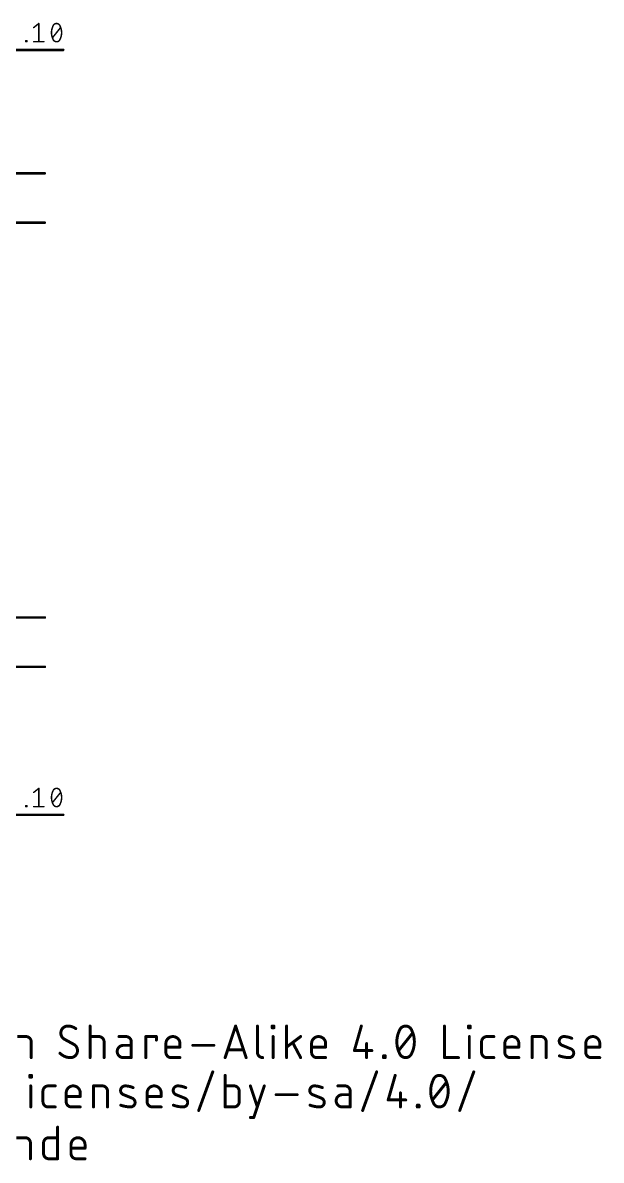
# Model space of a CAD drawing. Extents: x -28.1 to 58.5, y -25.8 to 33.8.
# Drawn here: x 28.8 to 58.5, y -25.4 to 33.2 of the extents above; entities that cross this region are included whole.
import ezdxf

# ---------------------------------------------------------------- set-up
doc = ezdxf.new("R2010")
doc.units = 0
doc.layers.add('47', color=253, linetype='CONTINUOUS')
doc.layers.add('51', color=253, linetype='CONTINUOUS')

msp = doc.modelspace()

# ---------------------------------------------------------------- linework, layer by layer
at = {"layer": '47'}
for points, const_width in [([(29.3183, 32.9031), (29.5793, 33.1119)], 0.0762), ([(29.5793, 33.1119), (29.5793, 32.1721)], 0.0762), ([(30.2849, 32.3809), (30.7026, 32.9031)], 0.0762), ([(28.9131, 32.1721), (28.9131, 32.2243)], 0.0762), ([(28.9131, 32.2243), (28.9653, 32.2243)], 0.0762), ([(28.9653, 32.1721), (28.9131, 32.1721)], 0.0762), ([(28.9653, 32.2243), (28.9653, 32.1721)], 0.0762), ([(29.3183, 32.1721), (29.8404, 32.1721)], 0.0762), ([(25.465, 31.75), (30.8384, 31.75)], 0.13), ([(22.86, 25.4), (29.89, 25.4)], 0.13), ([(22.86, 22.86), (29.89, 22.86)], 0.13), ([(22.86, 2.54), (29.89, 2.54)], 0.13), ([(22.86, 0), (29.89, 0)], 0.13), ([(29.3183, -6.4669), (29.5793, -6.2581)], 0.0762), ([(29.5793, -6.2581), (29.5793, -7.1979)], 0.0762), ([(30.2849, -6.9891), (30.7026, -6.4669)], 0.0762), ([(25.465, -7.62), (30.8384, -7.62)], 0.13), ([(28.9131, -7.1979), (28.9131, -7.1457)], 0.0762), ([(28.9131, -7.1457), (28.9653, -7.1457)], 0.0762), ([(28.9653, -7.1979), (28.9131, -7.1979)], 0.0762), ([(28.9653, -7.1457), (28.9653, -7.1979)], 0.0762), ([(29.3183, -7.1979), (29.8404, -7.1979)], 0.0762)]:
    msp.add_lwpolyline(points, dxfattribs=dict(at, const_width=const_width))
for points, const_width in [([(29.3064, 32.9179, 1), (29.3302, 32.8882)], 0.0381), ([(29.5984, 33.1119, 1), (29.5603, 33.1119)], 0.0381), ([(29.5912, 33.097, 1), (29.5674, 33.1268)], 0.0381), ([(30.311, 32.9814, 0.1139), (30.2327, 32.642)], 0.0762), ([(30.2929, 32.9876, 1), (30.329, 32.9752)], 0.0381), ([(30.4937, 33.1119, 0.3205), (30.311, 32.9814)], 0.0762), ([(30.3281, 32.973, 1), (30.2938, 32.9897)], 0.0381), ([(30.6764, 32.9814, 0.3205), (30.4937, 33.1119)], 0.0762), ([(30.4937, 33.1309, 1), (30.4937, 33.0929)], 0.0381), ([(30.4937, 33.0929, 1), (30.4937, 33.1309)], 0.0381), ([(30.7548, 32.642, 0.1139), (30.6764, 32.9814)], 0.0762), ([(30.6936, 32.9897, 1), (30.6593, 32.973)], 0.0381), ([(30.6584, 32.9752, 1), (30.6945, 32.9876)], 0.0381), ([(30.7174, 32.8912, 1), (30.6877, 32.915)], 0.0381), ([(28.9131, 32.2434, 1), (28.9131, 32.2053)], 0.0381), ([(28.9131, 32.1912, 1), (28.9131, 32.1531)], 0.0381), ([(28.9322, 32.2243, 1), (28.8941, 32.2243)], 0.0381), ([(28.9844, 32.2243, 1), (28.9463, 32.2243)], 0.0381), ([(28.9653, 32.2053, 1), (28.9653, 32.2434)], 0.0381), ([(28.9653, 32.1531, 1), (28.9653, 32.1912)], 0.0381), ([(29.3183, 32.1912, 1), (29.3183, 32.1531)], 0.0381), ([(29.8404, 32.1531, 1), (29.8404, 32.1912)], 0.0381), ([(30.2517, 32.642, 1), (30.2136, 32.642)], 0.0381), ([(30.2136, 32.642, 1), (30.2517, 32.642)], 0.0381), ([(30.2327, 32.642, 0.1139), (30.311, 32.3026)], 0.0762), ([(30.27, 32.3928, 1), (30.2997, 32.369)], 0.0381), ([(30.329, 32.3088, 1), (30.2929, 32.2964)], 0.0381), ([(30.311, 32.3026, 0.3205), (30.4937, 32.1721)], 0.0762), ([(30.2938, 32.2943, 1), (30.3281, 32.311)], 0.0381), ([(30.4937, 32.1721, 0.3205), (30.6764, 32.3026)], 0.0762), ([(30.4937, 32.1911, 1), (30.4937, 32.1531)], 0.0381), ([(30.4937, 32.1531, 1), (30.4937, 32.1911)], 0.0381), ([(30.6764, 32.3026, 0.1139), (30.7548, 32.642)], 0.0762), ([(30.6593, 32.311, 1), (30.6936, 32.2943)], 0.0381), ([(30.6945, 32.2964, 1), (30.6584, 32.3088)], 0.0381), ([(30.7738, 32.642, 1), (30.7357, 32.642)], 0.0381), ([(30.7357, 32.642, 1), (30.7738, 32.642)], 0.0381), ([(28.8941, 32.1721, 1), (28.9322, 32.1721)], 0.0381), ([(28.9463, 32.1721, 1), (28.9844, 32.1721)], 0.0381), ([(29.5603, 32.1721, 1), (29.5984, 32.1721)], 0.0381), ([(30.8384, 31.7175, 1), (30.8384, 31.7825)], 0.065), ([(29.89, 25.3675, 1), (29.89, 25.4325)], 0.065), ([(29.89, 22.8275, 1), (29.89, 22.8925)], 0.065), ([(29.89, 2.5075, 1), (29.89, 2.5725)], 0.065), ([(29.89, -0.0325, 1), (29.89, 0.0325)], 0.065), ([(29.3064, -6.4521, 1), (29.3302, -6.4818)], 0.0381), ([(29.5984, -6.2581, 1), (29.5603, -6.2581)], 0.0381), ([(29.5912, -6.273, 1), (29.5674, -6.2432)], 0.0381), ([(30.311, -6.3886, 0.1139), (30.2327, -6.728)], 0.0762), ([(30.2929, -6.3824, 1), (30.329, -6.3948)], 0.0381), ([(30.4937, -6.2581, 0.3205), (30.311, -6.3886)], 0.0762), ([(30.3281, -6.397, 1), (30.2938, -6.3803)], 0.0381), ([(30.6764, -6.3886, 0.3205), (30.4937, -6.2581)], 0.0762), ([(30.4937, -6.2391, 1), (30.4937, -6.2771)], 0.0381), ([(30.4937, -6.2771, 1), (30.4937, -6.2391)], 0.0381), ([(30.7548, -6.728, 0.1139), (30.6764, -6.3886)], 0.0762), ([(30.6936, -6.3803, 1), (30.6593, -6.397)], 0.0381), ([(30.6584, -6.3948, 1), (30.6945, -6.3825)], 0.0381), ([(30.7174, -6.4788, 1), (30.6877, -6.455)], 0.0381), ([(30.2517, -6.728, 1), (30.2136, -6.728)], 0.0381), ([(30.2136, -6.728, 1), (30.2517, -6.728)], 0.0381), ([(30.2327, -6.728, 0.1139), (30.311, -7.0674)], 0.0762), ([(30.27, -6.9772, 1), (30.2997, -7.001)], 0.0381), ([(30.6764, -7.0674, 0.1139), (30.7548, -6.728)], 0.0762), ([(30.7738, -6.728, 1), (30.7357, -6.728)], 0.0381), ([(30.7357, -6.728, 1), (30.7738, -6.728)], 0.0381), ([(28.9131, -7.1266, 1), (28.9131, -7.1647)], 0.0381), ([(28.9131, -7.1789, 1), (28.9131, -7.217)], 0.0381), ([(28.9322, -7.1457, 1), (28.8941, -7.1457)], 0.0381), ([(28.8941, -7.1979, 1), (28.9322, -7.1979)], 0.0381), ([(28.9844, -7.1457, 1), (28.9463, -7.1457)], 0.0381), ([(28.9463, -7.1979, 1), (28.9844, -7.1979)], 0.0381), ([(28.9653, -7.1647, 1), (28.9653, -7.1266)], 0.0381), ([(28.9653, -7.217, 1), (28.9653, -7.1789)], 0.0381), ([(29.3183, -7.1789, 1), (29.3183, -7.217)], 0.0381), ([(29.5603, -7.1979, 1), (29.5984, -7.1979)], 0.0381), ([(29.8404, -7.217, 1), (29.8404, -7.1789)], 0.0381), ([(30.329, -7.0612, 1), (30.2929, -7.0736)], 0.0381), ([(30.311, -7.0674, 0.3205), (30.4937, -7.1979)], 0.0762), ([(30.2938, -7.0757, 1), (30.3281, -7.059)], 0.0381), ([(30.4937, -7.1979, 0.3205), (30.6764, -7.0674)], 0.0762), ([(30.4937, -7.1789, 1), (30.4937, -7.2169)], 0.0381), ([(30.4937, -7.2169, 1), (30.4937, -7.1789)], 0.0381), ([(30.6593, -7.059, 1), (30.6936, -7.0757)], 0.0381), ([(30.6945, -7.0736, 1), (30.6584, -7.0612)], 0.0381), ([(30.8384, -7.6525, 1), (30.8384, -7.5875)], 0.065)]:
    msp.add_lwpolyline(points, format="xyb", dxfattribs=dict(at, const_width=const_width))
at = {"layer": '51'}
for points, const_width in [([(31.0756, -18.4912, 0.4142), (30.7143, -18.8524)], 0.1524), ([(31.482, -18.6267, 0.1623), (31.0756, -18.4912)], 0.1524), ([(31.0756, -18.4531, 1), (31.0756, -18.5293)], 0.0762), ([(31.0756, -18.5293, 1), (31.0756, -18.4531)], 0.0762), ([(31.4591, -18.6571, 1), (31.5048, -18.5962)], 0.0762), ([(32.2565, -18.4912, 1), (32.1803, -18.4912)], 0.0762), ([(39.7541, -18.4792, 1), (39.6818, -18.5032)], 0.0762), ([(39.7541, -18.5032, 1), (39.6818, -18.4792)], 0.0762), ([(40.8774, -18.4912, 1), (40.8012, -18.4912)], 0.0762), ([(41.6387, -18.4912, 1), (41.5625, -18.4912)], 0.0762), ([(41.6006, -18.4531, 1), (41.6006, -18.5293)], 0.0762), ([(41.6006, -18.5434, 1), (41.6006, -18.6196)], 0.0762), ([(41.5625, -18.5815, 1), (41.6387, -18.5815)], 0.0762), ([(41.729, -18.4912, 1), (41.6528, -18.4912)], 0.0762), ([(41.6528, -18.5815, 1), (41.729, -18.5815)], 0.0762), ([(41.6909, -18.5293, 1), (41.6909, -18.4531)], 0.0762), ([(41.6909, -18.6196, 1), (41.6909, -18.5434)], 0.0762), ([(42.3816, -18.4912, 1), (42.3054, -18.4912)], 0.0762), ([(46.2293, -18.5017, 1), (46.1561, -18.4807)], 0.0762), ([(48.1553, -18.717, 0.1139), (48.0198, -19.304)], 0.1524), ([(48.4714, -18.4912, 0.3205), (48.1553, -18.717)], 0.1524), ([(48.1193, -18.7046, 1), (48.1913, -18.7293)], 0.0762), ([(48.1896, -18.7337, 1), (48.1211, -18.7003)], 0.0762), ([(48.7875, -18.717, 0.3205), (48.4714, -18.4912)], 0.1524), ([(48.4714, -18.4531, 1), (48.4714, -18.5293)], 0.0762), ([(48.4714, -18.5293, 1), (48.4714, -18.4531)], 0.0762), ([(48.8217, -18.7003, 1), (48.7532, -18.7337)], 0.0762), ([(48.9229, -19.304, 0.1139), (48.7875, -18.717)], 0.1524), ([(48.7514, -18.7293, 1), (48.8235, -18.7046)], 0.0762), ([(50.5098, -18.4912, 1), (50.4336, -18.4912)], 0.0762), ([(51.7469, -18.4912, 1), (51.6707, -18.4912)], 0.0762), ([(51.7088, -18.4531, 1), (51.7088, -18.5293)], 0.0762), ([(51.7088, -18.5434, 1), (51.7088, -18.6196)], 0.0762), ([(51.6707, -18.5815, 1), (51.7469, -18.5815)], 0.0762), ([(51.8372, -18.4912, 1), (51.761, -18.4912)], 0.0762), ([(51.761, -18.5815, 1), (51.8372, -18.5815)], 0.0762), ([(51.7991, -18.5293, 1), (51.7991, -18.4531)], 0.0762), ([(51.7991, -18.6196, 1), (51.7991, -18.5434)], 0.0762), ([(29.1894, -19.304, 0.4142), (28.9185, -19.0331)], 0.1524), ([(28.9185, -18.995, 1), (28.9185, -19.0712)], 0.0762), ([(28.9185, -19.0712, 1), (28.9185, -18.995)], 0.0762), ([(29.2275, -19.304, 1), (29.1513, -19.304)], 0.0762), ([(29.1513, -19.304, 1), (29.2275, -19.304)], 0.0762), ([(30.7143, -18.8524, 0.2656), (30.895, -19.1685)], 0.1524), ([(30.7524, -18.8524, 1), (30.6762, -18.8524)], 0.0762), ([(30.6762, -18.8524, 1), (30.7524, -18.8524)], 0.0762), ([(30.9132, -19.1351, 1), (30.8767, -19.202)], 0.0762), ([(30.8756, -19.2014, 1), (30.9143, -19.1357)], 0.0762), ([(32.2184, -18.995, 1), (32.2184, -19.0712)], 0.0762), ([(32.9409, -19.304, 0.4142), (32.67, -19.0331)], 0.1524), ([(32.67, -18.995, 1), (32.67, -19.0712)], 0.0762), ([(32.67, -19.0712, 1), (32.67, -18.995)], 0.0762), ([(32.979, -19.304, 1), (32.9028, -19.304)], 0.0762), ([(32.9028, -19.304, 1), (32.979, -19.304)], 0.0762), ([(33.7082, -18.995, 1), (33.7082, -19.0712)], 0.0762), ([(34.3404, -19.304, 0.4142), (34.0694, -19.0331)], 0.1524), ([(34.0694, -18.995, 1), (34.0694, -19.0712)], 0.0762), ([(34.0694, -19.0712, 1), (34.0694, -18.995)], 0.0762), ([(34.3785, -19.304, 1), (34.3023, -19.304)], 0.0762), ([(34.3023, -19.304, 1), (34.3785, -19.304)], 0.0762), ([(35.1307, -19.0331, 1), (35.0545, -19.0331)], 0.0762), ([(35.0926, -18.995, 1), (35.0926, -19.0712)], 0.0762), ([(35.6726, -19.0331, 1), (35.5964, -19.0331)], 0.0762), ([(35.5964, -19.2137, 1), (35.6726, -19.2137)], 0.0762), ([(35.6345, -19.0712, 1), (35.6345, -18.995)], 0.0762), ([(36.8487, -19.3943, 1), (36.1262, -19.3943)], 0.1524), ([(36.1643, -19.3943, 1), (36.0881, -19.3943)], 0.0762), ([(36.8868, -19.3943, 1), (36.8106, -19.3943)], 0.0762), ([(41.6839, -19.0331, 1), (41.6077, -19.0331)], 0.0762), ([(42.6932, -19.3313, 1), (42.6259, -19.367)], 0.0762), ([(43.0888, -19.0635, 1), (43.0431, -19.0026)], 0.0762), ([(44.3517, -19.3943, 1), (43.6292, -19.3943)], 0.1524), ([(43.6673, -19.3943, 1), (43.5911, -19.3943)], 0.0762), ([(44.3898, -19.3943, 1), (44.3136, -19.3943)], 0.0762), ([(46.5017, -19.3943, 1), (46.4255, -19.3943)], 0.0762), ([(48.0198, -19.304, 0.1139), (48.1553, -19.891)], 0.1524), ([(48.0579, -19.304, 1), (47.9817, -19.304)], 0.0762), ([(47.9817, -19.304, 1), (48.0579, -19.304)], 0.0762), ([(48.7875, -19.891, 0.1139), (48.9229, -19.304)], 0.1524), ([(48.8624, -18.8762, 1), (48.8029, -18.8286)], 0.0762), ([(48.961, -19.304, 1), (48.8848, -19.304)], 0.0762), ([(48.8848, -19.304, 1), (48.961, -19.304)], 0.0762), ([(51.792, -19.0331, 1), (51.7158, -19.0331)], 0.0762), ([(52.6554, -19.0331, 0.4142), (52.3844, -19.304)], 0.1524), ([(52.4225, -19.304, 1), (52.3463, -19.304)], 0.0762), ([(52.3463, -19.304, 1), (52.4225, -19.304)], 0.0762), ([(52.6554, -18.995, 1), (52.6554, -19.0712)], 0.0762), ([(52.6554, -19.0712, 1), (52.6554, -18.995)], 0.0762), ([(53.0166, -19.0712, 1), (53.0166, -18.995)], 0.0762), ([(54.3036, -19.3943, 1), (53.5811, -19.3943)], 0.1524), ([(53.6192, -19.3943, 1), (53.543, -19.3943)], 0.0762), ([(54.3417, -19.3943, 1), (54.2655, -19.3943)], 0.0762), ([(55.026, -19.0331, 1), (54.9498, -19.0331)], 0.0762), ([(54.9879, -18.995, 1), (54.9879, -19.0712)], 0.0762), ([(55.7104, -19.304, 0.4142), (55.4394, -19.0331)], 0.1524), ([(55.4394, -18.995, 1), (55.4394, -19.0712)], 0.0762), ([(55.4394, -19.0712, 1), (55.4394, -18.995)], 0.0762), ([(55.7485, -19.304, 1), (55.6723, -19.304)], 0.0762), ([(55.6723, -19.304, 1), (55.7485, -19.304)], 0.0762), ([(56.6205, -19.0331, 0.8318), (56.5302, -19.4846)], 0.1524), ([(56.621, -18.995, 1), (56.6199, -19.0712)], 0.0762), ([(57.0269, -19.1234, 0.1026), (56.6205, -19.0331)], 0.1524), ([(56.6199, -19.0712, 1), (56.621, -18.995)], 0.0762), ([(57.0112, -19.1581, 1), (57.0425, -19.0886)], 0.0762), ([(58.4719, -19.3943, 1), (57.7494, -19.3943)], 0.1524), ([(57.7875, -19.3943, 1), (57.7113, -19.3943)], 0.0762), ([(58.51, -19.3943, 1), (58.4338, -19.3943)], 0.0762), ([(30.6962, -19.8642, 1), (30.6421, -19.9179)], 0.0762), ([(30.6692, -19.891, 0.2), (31.2111, -20.1168)], 0.1524), ([(31.2111, -20.1168, 0.4142), (31.5723, -19.7556)], 0.1524), ([(31.411, -19.4066, 1), (31.3723, -19.4723)], 0.0762), ([(31.5723, -19.7556, 0.2656), (31.3917, -19.4395)], 0.1524), ([(31.3734, -19.4729, 1), (31.4099, -19.406)], 0.0762), ([(31.6104, -19.7556, 1), (31.5342, -19.7556)], 0.0762), ([(31.5342, -19.7556, 1), (31.6104, -19.7556)], 0.0762), ([(33.934, -19.4846, 1), (33.934, -20.1168)], 0.1524), ([(33.934, -19.4465, 1), (33.934, -19.5227)], 0.0762), ([(33.934, -19.5227, 1), (33.934, -19.4465)], 0.0762), ([(34.3404, -19.5227, 1), (34.3404, -19.4465)], 0.0762), ([(36.0881, -19.3943, 1), (36.1643, -19.3943)], 0.0762), ([(36.1262, -19.5368, 1), (36.1262, -19.613)], 0.0762), ([(36.1262, -19.8459, 0.4142), (36.3971, -20.1168)], 0.1524), ([(36.1643, -19.8459, 1), (36.0881, -19.8459)], 0.0762), ([(36.0881, -19.8459, 1), (36.1643, -19.8459)], 0.0762), ([(36.8106, -19.3943, 1), (36.8868, -19.3943)], 0.0762), ([(36.8106, -19.5749, 1), (36.8868, -19.5749)], 0.0762), ([(36.8487, -19.613, 1), (36.8487, -19.5368)], 0.0762), ([(37.5087, -19.4465, 1), (37.5087, -19.5227)], 0.0762), ([(38.5924, -19.5227, 1), (38.5924, -19.4465)], 0.0762), ([(39.3115, -19.6723, 1), (39.3115, -19.7485)], 0.0762), ([(40.1243, -19.7485, 1), (40.1243, -19.6723)], 0.0762), ([(40.8393, -19.8459, 0.4142), (41.1102, -20.1168)], 0.1524), ([(40.8774, -19.8459, 1), (40.8012, -19.8459)], 0.0762), ([(40.8012, -19.8459, 1), (40.8774, -19.8459)], 0.0762), ([(42.3206, -19.5445, 1), (42.3663, -19.6054)], 0.0762), ([(43.5911, -19.3943, 1), (43.6673, -19.3943)], 0.0762), ([(43.6292, -19.5368, 1), (43.6292, -19.613)], 0.0762), ([(43.6292, -19.8459, 0.4142), (43.9001, -20.1168)], 0.1524), ([(43.6673, -19.8459, 1), (43.5911, -19.8459)], 0.0762), ([(43.5911, -19.8459, 1), (43.6673, -19.8459)], 0.0762), ([(44.3136, -19.3943, 1), (44.3898, -19.3943)], 0.0762), ([(44.3136, -19.5749, 1), (44.3898, -19.5749)], 0.0762), ([(44.3517, -19.613, 1), (44.3517, -19.5368)], 0.0762), ([(45.7948, -19.7451, 1), (45.8681, -19.766)], 0.0762), ([(45.8315, -19.7175, 1), (45.8315, -19.7937)], 0.0762), ([(46.7346, -19.7937, 1), (46.7346, -19.7175)], 0.0762), ([(48.0804, -19.7318, 1), (48.1399, -19.7794)], 0.0762), ([(48.1553, -19.891, 0.3205), (48.4714, -20.1168)], 0.1524), ([(48.1913, -19.8787, 1), (48.1193, -19.9034)], 0.0762), ([(48.1211, -19.9077, 1), (48.1896, -19.8743)], 0.0762), ([(48.4714, -20.1168, 0.3205), (48.7875, -19.891)], 0.1524), ([(48.7532, -19.8743, 1), (48.8217, -19.9077)], 0.0762), ([(48.8235, -19.9034, 1), (48.7514, -19.8787)], 0.0762), ([(52.3844, -19.8459, 0.4142), (52.6554, -20.1168)], 0.1524), ([(52.4225, -19.8459, 1), (52.3463, -19.8459)], 0.0762), ([(52.3463, -19.8459, 1), (52.4225, -19.8459)], 0.0762), ([(53.543, -19.3943, 1), (53.6192, -19.3943)], 0.0762), ([(53.5811, -19.5368, 1), (53.5811, -19.613)], 0.0762), ([(53.5811, -19.8459, 0.4142), (53.852, -20.1168)], 0.1524), ([(53.6192, -19.8459, 1), (53.543, -19.8459)], 0.0762), ([(53.543, -19.8459, 1), (53.6192, -19.8459)], 0.0762), ([(54.2655, -19.3943, 1), (54.3417, -19.3943)], 0.0762), ([(54.2655, -19.5749, 1), (54.3417, -19.5749)], 0.0762), ([(54.3036, -19.613, 1), (54.3036, -19.5368)], 0.0762), ([(56.5443, -19.4493, 1), (56.516, -19.52)], 0.0762), ([(56.516, -19.52, 1), (56.5443, -19.4492)], 0.0762), ([(56.8914, -20.1168, 0.8318), (56.9817, -19.6652)], 0.1524), ([(56.9959, -19.6299, 1), (56.9676, -19.7006)], 0.0762), ([(56.9676, -19.7006, 1), (56.9959, -19.6299)], 0.0762), ([(57.7113, -19.3943, 1), (57.7875, -19.3943)], 0.0762), ([(57.7494, -19.5368, 1), (57.7494, -19.613)], 0.0762), ([(57.7494, -19.8459, 0.4142), (58.0203, -20.1168)], 0.1524), ([(57.7875, -19.8459, 1), (57.7113, -19.8459)], 0.0762), ([(57.7113, -19.8459, 1), (57.7875, -19.8459)], 0.0762), ([(58.4338, -19.3943, 1), (58.51, -19.3943)], 0.0762), ([(58.4338, -19.5749, 1), (58.51, -19.5749)], 0.0762), ([(58.4719, -19.613, 1), (58.4719, -19.5368)], 0.0762), ([(29.1513, -20.1168, 1), (29.2275, -20.1168)], 0.0762), ([(31.2111, -20.0787, 1), (31.2111, -20.1549)], 0.0762), ([(31.2111, -20.1549, 1), (31.2111, -20.0787)], 0.0762), ([(32.1803, -20.1168, 1), (32.2565, -20.1168)], 0.0762), ([(32.9028, -20.1168, 1), (32.979, -20.1168)], 0.0762), ([(33.934, -20.0787, 1), (33.934, -20.1549)], 0.0762), ([(33.934, -20.1549, 1), (33.934, -20.0787)], 0.0762), ([(34.3023, -20.1168, 1), (34.3785, -20.1168)], 0.0762), ([(34.3404, -20.1549, 1), (34.3404, -20.0787)], 0.0762), ([(35.0545, -20.1168, 1), (35.1307, -20.1168)], 0.0762), ([(36.3971, -20.0787, 1), (36.3971, -20.1549)], 0.0762), ([(36.3971, -20.1549, 1), (36.3971, -20.0787)], 0.0762), ([(36.8487, -20.1549, 1), (36.8487, -20.0787)], 0.0762), ([(39.1399, -20.1048, 1), (39.2122, -20.1288)], 0.0762), ([(40.2236, -20.1288, 1), (40.2959, -20.1048)], 0.0762), ([(41.1102, -20.1549, 1), (41.1102, -20.0787)], 0.0762), ([(41.6077, -20.1168, 1), (41.6839, -20.1168)], 0.0762), ([(42.3054, -20.1168, 1), (42.3816, -20.1168)], 0.0762), ([(43.0323, -20.1346, 1), (43.0996, -20.099)], 0.0762), ([(43.9001, -20.0787, 1), (43.9001, -20.1549)], 0.0762), ([(43.9001, -20.1549, 1), (43.9001, -20.0787)], 0.0762), ([(44.3517, -20.1549, 1), (44.3517, -20.0787)], 0.0762), ([(46.4255, -20.1168, 1), (46.5017, -20.1168)], 0.0762), ([(47.3702, -20.0265, 1), (47.294, -20.0265)], 0.0762), ([(47.3321, -19.9884, 1), (47.3321, -20.0646)], 0.0762), ([(47.3321, -20.0787, 1), (47.3321, -20.1549)], 0.0762), ([(47.294, -20.1168, 1), (47.3702, -20.1168)], 0.0762), ([(47.4605, -20.0265, 1), (47.3843, -20.0265)], 0.0762), ([(47.3843, -20.1168, 1), (47.4605, -20.1168)], 0.0762), ([(47.4224, -20.0646, 1), (47.4224, -19.9884)], 0.0762), ([(47.4224, -20.1549, 1), (47.4224, -20.0787)], 0.0762), ([(48.4714, -20.0787, 1), (48.4714, -20.1549)], 0.0762), ([(48.4714, -20.1549, 1), (48.4714, -20.0787)], 0.0762), ([(50.4717, -20.0787, 1), (50.4717, -20.1549)], 0.0762), ([(50.4336, -20.1168, 1), (50.5098, -20.1168)], 0.0762), ([(51.1942, -20.1549, 1), (51.1942, -20.0787)], 0.0762), ([(51.7158, -20.1168, 1), (51.792, -20.1168)], 0.0762), ([(52.6554, -20.0787, 1), (52.6554, -20.1549)], 0.0762), ([(52.6554, -20.1549, 1), (52.6554, -20.0787)], 0.0762), ([(53.0166, -20.1549, 1), (53.0166, -20.0787)], 0.0762), ([(53.852, -20.0787, 1), (53.852, -20.1549)], 0.0762), ([(53.852, -20.1549, 1), (53.852, -20.0787)], 0.0762), ([(54.3036, -20.1549, 1), (54.3036, -20.0787)], 0.0762), ([(54.9498, -20.1168, 1), (55.026, -20.1168)], 0.0762), ([(55.6723, -20.1168, 1), (55.7485, -20.1168)], 0.0762), ([(56.4076, -19.9906, 1), (56.3818, -20.0623)], 0.0762), ([(56.3947, -20.0265, 0.083), (56.8914, -20.1168)], 0.1524), ([(56.8919, -20.0787, 1), (56.8909, -20.1549)], 0.0762), ([(56.8909, -20.1549, 1), (56.8919, -20.0787)], 0.0762), ([(58.0203, -20.0787, 1), (58.0203, -20.1549)], 0.0762), ([(58.0203, -20.1549, 1), (58.0203, -20.0787)], 0.0762), ([(58.4719, -20.1549, 1), (58.4719, -20.0787)], 0.0762), ([(29.1562, -21.0312, 1), (29.08, -21.0312)], 0.0762), ([(29.1181, -20.9931, 1), (29.1181, -21.0693)], 0.0762), ([(29.1181, -21.0834, 1), (29.1181, -21.1596)], 0.0762), ([(29.2465, -21.0312, 1), (29.1703, -21.0312)], 0.0762), ([(29.2084, -21.0693, 1), (29.2084, -20.9931)], 0.0762), ([(29.2084, -21.1596, 1), (29.2084, -21.0834)], 0.0762), ([(38.5743, -20.8636, 1), (38.5027, -20.8376)], 0.0762), ([(39.2162, -21.0312, 1), (39.14, -21.0312)], 0.0762), ([(47.0152, -20.8636, 1), (46.9436, -20.8376)], 0.0762), ([(47.9713, -21.0417, 1), (47.898, -21.0207)], 0.0762), ([(50.2133, -21.0312, 0.3205), (49.8972, -21.257)], 0.1524), ([(50.5294, -21.257, 0.3205), (50.2133, -21.0312)], 0.1524), ([(50.2133, -20.9931, 1), (50.2133, -21.0693)], 0.0762), ([(50.2133, -21.0693, 1), (50.2133, -20.9931)], 0.0762), ([(52.0172, -20.8636, 1), (51.9455, -20.8376)], 0.0762), ([(29.08, -21.1215, 1), (29.1562, -21.1215)], 0.0762), ([(29.2014, -21.5731, 1), (29.1252, -21.5731)], 0.0762), ([(29.1703, -21.1215, 1), (29.2465, -21.1215)], 0.0762), ([(30.0647, -21.5731, 0.4142), (29.7938, -21.844)], 0.1524), ([(30.0647, -21.535, 1), (30.0647, -21.6112)], 0.0762), ([(30.0647, -21.6112, 1), (30.0647, -21.535)], 0.0762), ([(30.4259, -21.6112, 1), (30.4259, -21.535)], 0.0762), ([(31.7129, -21.9343, 1), (30.9904, -21.9343)], 0.1524), ([(32.4353, -21.5731, 1), (32.3591, -21.5731)], 0.0762), ([(32.3972, -21.535, 1), (32.3972, -21.6112)], 0.0762), ([(33.1197, -21.844, 0.4142), (32.8488, -21.5731)], 0.1524), ([(32.8488, -21.535, 1), (32.8488, -21.6112)], 0.0762), ([(32.8488, -21.6112, 1), (32.8488, -21.535)], 0.0762), ([(34.0298, -21.5731, 0.8318), (33.9395, -22.0246)], 0.1524), ([(34.0303, -21.535, 1), (34.0292, -21.6112)], 0.0762), ([(34.4362, -21.6634, 0.1026), (34.0298, -21.5731)], 0.1524), ([(34.0292, -21.6112, 1), (34.0303, -21.535)], 0.0762), ([(34.4206, -21.6981, 1), (34.4518, -21.6286)], 0.0762), ([(35.8812, -21.9343, 1), (35.1587, -21.9343)], 0.1524), ([(36.7392, -21.5731, 0.8318), (36.6489, -22.0246)], 0.1524), ([(37.1456, -21.6634, 0.1026), (36.7392, -21.5731)], 0.1524), ([(36.7398, -21.535, 1), (36.7387, -21.6112)], 0.0762), ([(36.7387, -21.6112, 1), (36.7398, -21.535)], 0.0762), ([(37.13, -21.6981, 1), (37.1612, -21.6286)], 0.0762), ([(39.1781, -21.535, 1), (39.1781, -21.6112)], 0.0762), ([(39.9006, -21.844, 0.4142), (39.6296, -21.5731)], 0.1524), ([(39.6296, -21.535, 1), (39.6296, -21.6112)], 0.0762), ([(39.6296, -21.6112, 1), (39.6296, -21.535)], 0.0762), ([(40.5095, -21.561, 1), (40.4372, -21.5851)], 0.0762), ([(41.232, -21.5851, 1), (41.1597, -21.561)], 0.0762), ([(43.7732, -21.5731, 0.8318), (43.6829, -22.0246)], 0.1524), ([(44.1796, -21.6634, 0.1026), (43.7732, -21.5731)], 0.1524), ([(43.7738, -21.535, 1), (43.7727, -21.6112)], 0.0762), ([(43.7727, -21.6112, 1), (43.7738, -21.535)], 0.0762), ([(44.164, -21.6981, 1), (44.1953, -21.6286)], 0.0762), ([(44.9852, -21.535, 1), (44.9852, -21.6112)], 0.0762), ([(45.6173, -21.844, 0.4142), (45.3464, -21.5731)], 0.1524), ([(45.3464, -21.535, 1), (45.3464, -21.6112)], 0.0762), ([(45.3464, -21.6112, 1), (45.3464, -21.535)], 0.0762), ([(49.8972, -21.257, 0.1139), (49.7617, -21.844)], 0.1524), ([(49.8612, -21.2446, 1), (49.9333, -21.2693)], 0.0762), ([(49.9315, -21.2737, 1), (49.863, -21.2403)], 0.0762), ([(50.5636, -21.2403, 1), (50.4951, -21.2737)], 0.0762), ([(50.6649, -21.844, 0.1139), (50.5294, -21.257)], 0.1524), ([(50.4933, -21.2693, 1), (50.5654, -21.2446)], 0.0762), ([(50.6043, -21.4162, 1), (50.5448, -21.3686)], 0.0762), ([(29.8319, -21.844, 1), (29.7557, -21.844)], 0.0762), ([(29.7557, -21.844, 1), (29.8319, -21.844)], 0.0762), ([(31.0285, -21.9343, 1), (30.9523, -21.9343)], 0.0762), ([(30.9523, -21.9343, 1), (31.0285, -21.9343)], 0.0762), ([(30.9904, -22.0768, 1), (30.9904, -22.153)], 0.0762), ([(31.751, -21.9343, 1), (31.6748, -21.9343)], 0.0762), ([(31.6748, -21.9343, 1), (31.751, -21.9343)], 0.0762), ([(31.6748, -22.1149, 1), (31.751, -22.1149)], 0.0762), ([(31.7129, -22.153, 1), (31.7129, -22.0768)], 0.0762), ([(33.1578, -21.844, 1), (33.0816, -21.844)], 0.0762), ([(33.0816, -21.844, 1), (33.1578, -21.844)], 0.0762), ([(33.9536, -21.9893, 1), (33.9253, -22.06)], 0.0762), ([(33.9253, -22.06, 1), (33.9536, -21.9892)], 0.0762), ([(34.3007, -22.6568, 0.8318), (34.391, -22.2052)], 0.1524), ([(34.4052, -22.1699, 1), (34.3769, -22.2406)], 0.0762), ([(34.3769, -22.2406, 1), (34.4052, -22.1699)], 0.0762), ([(35.1968, -21.9343, 1), (35.1206, -21.9343)], 0.0762), ([(35.1206, -21.9343, 1), (35.1968, -21.9343)], 0.0762), ([(35.1587, -22.0768, 1), (35.1587, -22.153)], 0.0762), ([(35.9193, -21.9343, 1), (35.8431, -21.9343)], 0.0762), ([(35.8431, -21.9343, 1), (35.9193, -21.9343)], 0.0762), ([(35.8431, -22.1149, 1), (35.9193, -22.1149)], 0.0762), ([(35.8812, -22.153, 1), (35.8812, -22.0768)], 0.0762), ([(36.663, -21.9893, 1), (36.6347, -22.06)], 0.0762), ([(36.6347, -22.06, 1), (36.663, -21.9892)], 0.0762), ([(37.0101, -22.6568, 0.8318), (37.1005, -22.2052)], 0.1524), ([(37.1146, -22.1699, 1), (37.0863, -22.2406)], 0.0762), ([(37.0863, -22.2406, 1), (37.1146, -22.1699)], 0.0762), ([(39.9387, -21.844, 1), (39.8625, -21.844)], 0.0762), ([(39.8625, -21.844, 1), (39.9387, -21.844)], 0.0762), ([(41.8037, -21.9865, 1), (41.8037, -22.0627)], 0.0762), ([(42.8875, -22.0627, 1), (42.8875, -21.9865)], 0.0762), ([(43.6971, -21.9893, 1), (43.6688, -22.06)], 0.0762), ([(43.6688, -22.06, 1), (43.6971, -21.9892)], 0.0762), ([(44.0442, -22.6568, 0.8318), (44.1345, -22.2052)], 0.1524), ([(44.1486, -22.1699, 1), (44.1203, -22.2406)], 0.0762), ([(44.1203, -22.2406, 1), (44.1486, -22.1699)], 0.0762), ([(45.2109, -22.0246, 1), (45.2109, -22.6568)], 0.1524), ([(45.2109, -21.9865, 1), (45.2109, -22.0627)], 0.0762), ([(45.2109, -22.0627, 1), (45.2109, -21.9865)], 0.0762), ([(45.6554, -21.844, 1), (45.5792, -21.844)], 0.0762), ([(45.5792, -21.844, 1), (45.6554, -21.844)], 0.0762), ([(45.6173, -22.0627, 1), (45.6173, -21.9865)], 0.0762), ([(47.5367, -22.2851, 1), (47.61, -22.306)], 0.0762), ([(47.5734, -22.2575, 1), (47.5734, -22.3337)], 0.0762), ([(48.2437, -21.9343, 1), (48.1675, -21.9343)], 0.0762), ([(48.4765, -22.3337, 1), (48.4765, -22.2575)], 0.0762), ([(49.7617, -21.844, 0.1139), (49.8972, -22.431)], 0.1524), ([(49.7998, -21.844, 1), (49.7236, -21.844)], 0.0762), ([(49.7236, -21.844, 1), (49.7998, -21.844)], 0.0762), ([(49.8223, -22.2718, 1), (49.8818, -22.3194)], 0.0762), ([(50.5294, -22.431, 0.1139), (50.6649, -21.844)], 0.1524), ([(50.703, -21.844, 1), (50.6268, -21.844)], 0.0762), ([(50.6268, -21.844, 1), (50.703, -21.844)], 0.0762), ([(29.1252, -22.6568, 1), (29.2014, -22.6568)], 0.0762), ([(29.7938, -22.3859, 0.4142), (30.0647, -22.6568)], 0.1524), ([(29.8319, -22.3859, 1), (29.7557, -22.3859)], 0.0762), ([(29.7557, -22.3859, 1), (29.8319, -22.3859)], 0.0762), ([(30.0647, -22.6187, 1), (30.0647, -22.6949)], 0.0762), ([(30.0647, -22.6949, 1), (30.0647, -22.6187)], 0.0762), ([(30.4259, -22.6949, 1), (30.4259, -22.6187)], 0.0762), ([(30.9904, -22.3859, 0.4142), (31.2613, -22.6568)], 0.1524), ([(31.0285, -22.3859, 1), (30.9523, -22.3859)], 0.0762), ([(30.9523, -22.3859, 1), (31.0285, -22.3859)], 0.0762), ([(31.2613, -22.6187, 1), (31.2613, -22.6949)], 0.0762), ([(31.2613, -22.6949, 1), (31.2613, -22.6187)], 0.0762), ([(31.7129, -22.6949, 1), (31.7129, -22.6187)], 0.0762), ([(32.3591, -22.6568, 1), (32.4353, -22.6568)], 0.0762), ([(33.0816, -22.6568, 1), (33.1578, -22.6568)], 0.0762), ([(33.8169, -22.5306, 1), (33.7911, -22.6023)], 0.0762), ([(33.804, -22.5665, 0.083), (34.3007, -22.6568)], 0.1524), ([(34.3013, -22.6187, 1), (34.3002, -22.6949)], 0.0762), ([(34.3002, -22.6949, 1), (34.3013, -22.6187)], 0.0762), ([(35.1587, -22.3859, 0.4142), (35.4297, -22.6568)], 0.1524), ([(35.1968, -22.3859, 1), (35.1206, -22.3859)], 0.0762), ([(35.1206, -22.3859, 1), (35.1968, -22.3859)], 0.0762), ([(35.4297, -22.6187, 1), (35.4297, -22.6949)], 0.0762), ([(35.4297, -22.6949, 1), (35.4297, -22.6187)], 0.0762), ([(35.8812, -22.6949, 1), (35.8812, -22.6187)], 0.0762), ([(36.5263, -22.5306, 1), (36.5005, -22.6023)], 0.0762), ([(36.5134, -22.5665, 0.083), (37.0101, -22.6568)], 0.1524), ([(37.0107, -22.6187, 1), (37.0096, -22.6949)], 0.0762), ([(37.0096, -22.6949, 1), (37.0107, -22.6187)], 0.0762), ([(37.7802, -22.8244, 1), (37.8518, -22.8504)], 0.0762), ([(39.1781, -22.6187, 1), (39.1781, -22.6949)], 0.0762), ([(39.14, -22.6568, 1), (39.2162, -22.6568)], 0.0762), ([(39.6296, -22.6568, 0.4142), (39.9006, -22.3859)], 0.1524), ([(39.6296, -22.6187, 1), (39.6296, -22.6949)], 0.0762), ([(39.6296, -22.6949, 1), (39.6296, -22.6187)], 0.0762), ([(39.9386, -22.3859, 1), (39.8625, -22.3859)], 0.0762), ([(39.8625, -22.3859, 1), (39.9387, -22.3859)], 0.0762), ([(40.7984, -22.6688, 1), (40.8707, -22.6448)], 0.0762), ([(43.5604, -22.5306, 1), (43.5346, -22.6023)], 0.0762), ([(43.5475, -22.5665, 0.083), (44.0442, -22.6568)], 0.1524), ([(44.0447, -22.6187, 1), (44.0436, -22.6949)], 0.0762), ([(44.0436, -22.6949, 1), (44.0447, -22.6187)], 0.0762), ([(45.2109, -22.6187, 1), (45.2109, -22.6949)], 0.0762), ([(45.2109, -22.6949, 1), (45.2109, -22.6187)], 0.0762), ([(45.5792, -22.6568, 1), (45.6554, -22.6568)], 0.0762), ([(45.6173, -22.6949, 1), (45.6173, -22.6187)], 0.0762), ([(46.2211, -22.8244, 1), (46.2927, -22.8504)], 0.0762), ([(48.1675, -22.6568, 1), (48.2437, -22.6568)], 0.0762), ([(49.1121, -22.5665, 1), (49.0359, -22.5665)], 0.0762), ([(49.074, -22.5284, 1), (49.074, -22.6046)], 0.0762), ([(49.074, -22.6187, 1), (49.074, -22.6949)], 0.0762), ([(49.0359, -22.6568, 1), (49.1121, -22.6568)], 0.0762), ([(49.2024, -22.5665, 1), (49.1262, -22.5665)], 0.0762), ([(49.1262, -22.6568, 1), (49.2024, -22.6568)], 0.0762), ([(49.1643, -22.6046, 1), (49.1643, -22.5284)], 0.0762), ([(49.1643, -22.6949, 1), (49.1643, -22.6187)], 0.0762), ([(49.8972, -22.431, 0.3205), (50.2133, -22.6568)], 0.1524), ([(49.9333, -22.4187, 1), (49.8612, -22.4434)], 0.0762), ([(49.863, -22.4477, 1), (49.9315, -22.4143)], 0.0762), ([(50.2133, -22.6568, 0.3205), (50.5294, -22.431)], 0.1524), ([(50.2133, -22.6187, 1), (50.2133, -22.6949)], 0.0762), ([(50.2133, -22.6949, 1), (50.2133, -22.6187)], 0.0762), ([(50.4951, -22.4143, 1), (50.5636, -22.4477)], 0.0762), ([(50.5654, -22.4434, 1), (50.4934, -22.4187)], 0.0762), ([(51.2231, -22.8244, 1), (51.2947, -22.8504)], 0.0762), ([(40.4733, -23.1606, 1), (40.4733, -23.2368)], 0.0762), ([(40.6178, -23.1866, 1), (40.6901, -23.2107)], 0.0762), ([(40.654, -23.2368, 1), (40.654, -23.1606)], 0.0762), ([(30.5851, -23.6982, 1), (30.5089, -23.6982)], 0.0762), ([(29.1475, -24.511, 0.4142), (28.8766, -24.2401)], 0.1524), ([(28.8766, -24.202, 1), (28.8766, -24.2782)], 0.0762), ([(28.8766, -24.2782, 1), (28.8766, -24.202)], 0.0762), ([(29.1856, -24.511, 1), (29.1094, -24.511)], 0.0762), ([(29.1094, -24.511, 1), (29.1856, -24.511)], 0.0762), ([(30.0954, -24.2401, 0.4142), (29.8245, -24.511)], 0.1524), ([(29.8626, -24.511, 1), (29.7864, -24.511)], 0.0762), ([(29.7864, -24.511, 1), (29.8626, -24.511)], 0.0762), ([(30.0954, -24.202, 1), (30.0954, -24.2782)], 0.0762), ([(30.0954, -24.2782, 1), (30.0954, -24.202)], 0.0762), ([(30.547, -24.2782, 1), (30.547, -24.202)], 0.0762), ([(31.9611, -24.6013, 1), (31.2386, -24.6013)], 0.1524), ([(31.2767, -24.6013, 1), (31.2005, -24.6013)], 0.0762), ([(31.2005, -24.6013, 1), (31.2767, -24.6013)], 0.0762), ([(31.9992, -24.6013, 1), (31.923, -24.6013)], 0.0762), ([(31.923, -24.6013, 1), (31.9992, -24.6013)], 0.0762), ([(29.8245, -25.0529, 0.4142), (30.0954, -25.3238)], 0.1524), ([(29.8626, -25.0529, 1), (29.7864, -25.0529)], 0.0762), ([(29.7864, -25.0529, 1), (29.8626, -25.0529)], 0.0762), ([(31.2386, -24.7438, 1), (31.2386, -24.82)], 0.0762), ([(31.2386, -25.0529, 0.4142), (31.5096, -25.3238)], 0.1524), ([(31.2767, -25.0529, 1), (31.2005, -25.0529)], 0.0762), ([(31.2005, -25.0529, 1), (31.2767, -25.0529)], 0.0762), ([(31.923, -24.7819, 1), (31.9992, -24.7819)], 0.0762), ([(31.9611, -24.82, 1), (31.9611, -24.7438)], 0.0762), ([(29.1094, -25.3238, 1), (29.1856, -25.3238)], 0.0762), ([(30.0954, -25.2857, 1), (30.0954, -25.3619)], 0.0762), ([(30.0954, -25.3619, 1), (30.0954, -25.2857)], 0.0762), ([(30.5089, -25.3238, 1), (30.5851, -25.3238)], 0.0762), ([(30.547, -25.3619, 1), (30.547, -25.2857)], 0.0762), ([(31.5096, -25.2857, 1), (31.5096, -25.3619)], 0.0762), ([(31.5096, -25.3619, 1), (31.5096, -25.2857)], 0.0762), ([(31.9611, -25.3619, 1), (31.9611, -25.2857)], 0.0762)]:
    msp.add_lwpolyline(points, format="xyb", dxfattribs=dict(at, const_width=const_width))
at = {"layer": '51', "const_width": 0.1524}
for points in [[(32.2184, -20.1168), (32.2184, -18.4912)], [(39.176, -20.1168), (39.7179, -18.4912)], [(39.7179, -18.4912), (40.2598, -20.1168)], [(40.8393, -18.4912), (40.8393, -19.8459)], [(41.6006, -18.5815), (41.6006, -18.4912)], [(41.6006, -18.4912), (41.6909, -18.4912)], [(41.6909, -18.5815), (41.6006, -18.5815)], [(41.6909, -18.4912), (41.6909, -18.5815)], [(42.3435, -20.1168), (42.3435, -18.4912)], [(46.1927, -18.4912), (45.8315, -19.7556)], [(50.4717, -18.4912), (50.4717, -20.1168)], [(51.7088, -18.5815), (51.7088, -18.4912)], [(51.7088, -18.4912), (51.7991, -18.4912)], [(51.7991, -18.5815), (51.7088, -18.5815)], [(51.7991, -18.4912), (51.7991, -18.5815)], [(28.4669, -19.0331), (28.9185, -19.0331)], [(29.1894, -19.304), (29.1894, -20.1168)], [(31.3917, -19.4395), (30.895, -19.1685)], [(32.2184, -19.0331), (32.67, -19.0331)], [(32.9409, -19.304), (32.9409, -20.1168)], [(34.0694, -19.0331), (33.7082, -19.0331)], [(34.3404, -20.1168), (34.3404, -19.304)], [(35.0926, -20.1168), (35.0926, -19.0331)], [(35.0926, -19.0331), (35.6345, -19.0331)], [(35.6345, -19.0331), (35.6345, -19.2137)], [(36.1262, -19.8459), (36.1262, -19.3943)], [(36.8487, -19.3943), (36.8487, -19.5749)], [(41.6458, -20.1168), (41.6458, -19.0331)], [(43.066, -19.0331), (42.3435, -19.5749)], [(43.066, -20.1168), (42.6596, -19.3492)], [(43.6292, -19.8459), (43.6292, -19.3943)], [(44.3517, -19.3943), (44.3517, -19.5749)], [(46.4636, -19.3943), (46.4636, -20.1168)], [(48.1101, -19.7556), (48.8326, -18.8524)], [(51.7539, -20.1168), (51.7539, -19.0331)], [(52.3844, -19.8459), (52.3844, -19.304)], [(52.6554, -19.0331), (53.0166, -19.0331)], [(53.5811, -19.8459), (53.5811, -19.3943)], [(54.3036, -19.3943), (54.3036, -19.5749)], [(54.9879, -20.1168), (54.9879, -19.0331)], [(54.9879, -19.0331), (55.4394, -19.0331)], [(55.7104, -19.304), (55.7104, -20.1168)], [(57.7494, -19.8459), (57.7494, -19.3943)], [(58.4719, -19.3943), (58.4719, -19.5749)], [(34.3404, -19.4846), (33.934, -19.4846)], [(36.8487, -19.5749), (36.1262, -19.5749)], [(37.5087, -19.4846), (38.5924, -19.4846)], [(40.1243, -19.7104), (39.3115, -19.7104)], [(44.3517, -19.5749), (43.6292, -19.5749)], [(45.8315, -19.7556), (46.7346, -19.7556)], [(54.3036, -19.5749), (53.5811, -19.5749)], [(56.9817, -19.6652), (56.5302, -19.4846)], [(58.4719, -19.5749), (57.7494, -19.5749)], [(33.934, -20.1168), (34.3404, -20.1168)], [(36.8487, -20.1168), (36.3971, -20.1168)], [(44.3517, -20.1168), (43.9001, -20.1168)], [(47.3321, -20.1168), (47.3321, -20.0265)], [(47.3321, -20.0265), (47.4224, -20.0265)], [(47.4224, -20.1168), (47.3321, -20.1168)], [(47.4224, -20.0265), (47.4224, -20.1168)], [(50.4717, -20.1168), (51.1942, -20.1168)], [(53.0166, -20.1168), (52.6554, -20.1168)], [(54.3036, -20.1168), (53.852, -20.1168)], [(58.4719, -20.1168), (58.0203, -20.1168)], [(29.1181, -21.1215), (29.1181, -21.0312)], [(29.1181, -21.0312), (29.2084, -21.0312)], [(29.2084, -21.1215), (29.1181, -21.1215)], [(29.2084, -21.0312), (29.2084, -21.1215)], [(37.816, -22.8374), (38.5385, -20.8506)], [(39.1781, -21.0312), (39.1781, -22.6568)], [(46.2569, -22.8374), (46.9794, -20.8506)], [(47.9346, -21.0312), (47.5734, -22.2956)], [(51.2589, -22.8374), (51.9814, -20.8506)], [(29.1633, -22.6568), (29.1633, -21.5731)], [(30.0647, -21.5731), (30.4259, -21.5731)], [(32.3972, -22.6568), (32.3972, -21.5731)], [(32.3972, -21.5731), (32.8488, -21.5731)], [(39.6296, -21.5731), (39.1781, -21.5731)], [(40.4733, -21.5731), (40.8346, -22.6568)], [(40.654, -23.1987), (41.1958, -21.5731)], [(45.3464, -21.5731), (44.9852, -21.5731)], [(49.8521, -22.2956), (50.5745, -21.3924)], [(29.7938, -22.3859), (29.7938, -21.844)], [(30.9904, -22.3859), (30.9904, -21.9343)], [(31.7129, -22.1149), (30.9904, -22.1149)], [(31.7129, -21.9343), (31.7129, -22.1149)], [(33.1197, -21.844), (33.1197, -22.6568)], [(34.391, -22.2052), (33.9395, -22.0246)], [(35.1587, -22.3859), (35.1587, -21.9343)], [(35.8812, -22.1149), (35.1587, -22.1149)], [(35.8812, -21.9343), (35.8812, -22.1149)], [(37.1005, -22.2052), (36.6489, -22.0246)], [(39.9006, -22.3859), (39.9006, -21.844)], [(41.8037, -22.0246), (42.8875, -22.0246)], [(44.1345, -22.2052), (43.6829, -22.0246)], [(45.6173, -22.0246), (45.2109, -22.0246)], [(45.6173, -22.6568), (45.6173, -21.844)], [(47.5734, -22.2956), (48.4765, -22.2956)], [(48.2056, -21.9343), (48.2056, -22.6568)], [(30.4259, -22.6568), (30.0647, -22.6568)], [(31.7129, -22.6568), (31.2613, -22.6568)], [(35.8812, -22.6568), (35.4297, -22.6568)], [(39.1781, -22.6568), (39.6296, -22.6568)], [(45.2109, -22.6568), (45.6173, -22.6568)], [(49.074, -22.6568), (49.074, -22.5665)], [(49.074, -22.5665), (49.1643, -22.5665)], [(49.1643, -22.6568), (49.074, -22.6568)], [(49.1643, -22.5665), (49.1643, -22.6568)], [(40.4733, -23.1987), (40.654, -23.1987)], [(30.547, -23.6982), (30.547, -25.3238)], [(28.425, -24.2401), (28.8766, -24.2401)], [(29.1475, -24.511), (29.1475, -25.3238)], [(29.8245, -25.0529), (29.8245, -24.511)], [(30.0954, -24.2401), (30.547, -24.2401)], [(31.2386, -25.0529), (31.2386, -24.6013)], [(31.9611, -24.6013), (31.9611, -24.7819)], [(31.9611, -24.7819), (31.2386, -24.7819)], [(30.547, -25.3238), (30.0954, -25.3238)], [(31.9611, -25.3238), (31.5096, -25.3238)]]:
    msp.add_lwpolyline(points, dxfattribs=at)

doc.saveas('drawing.dxf')
